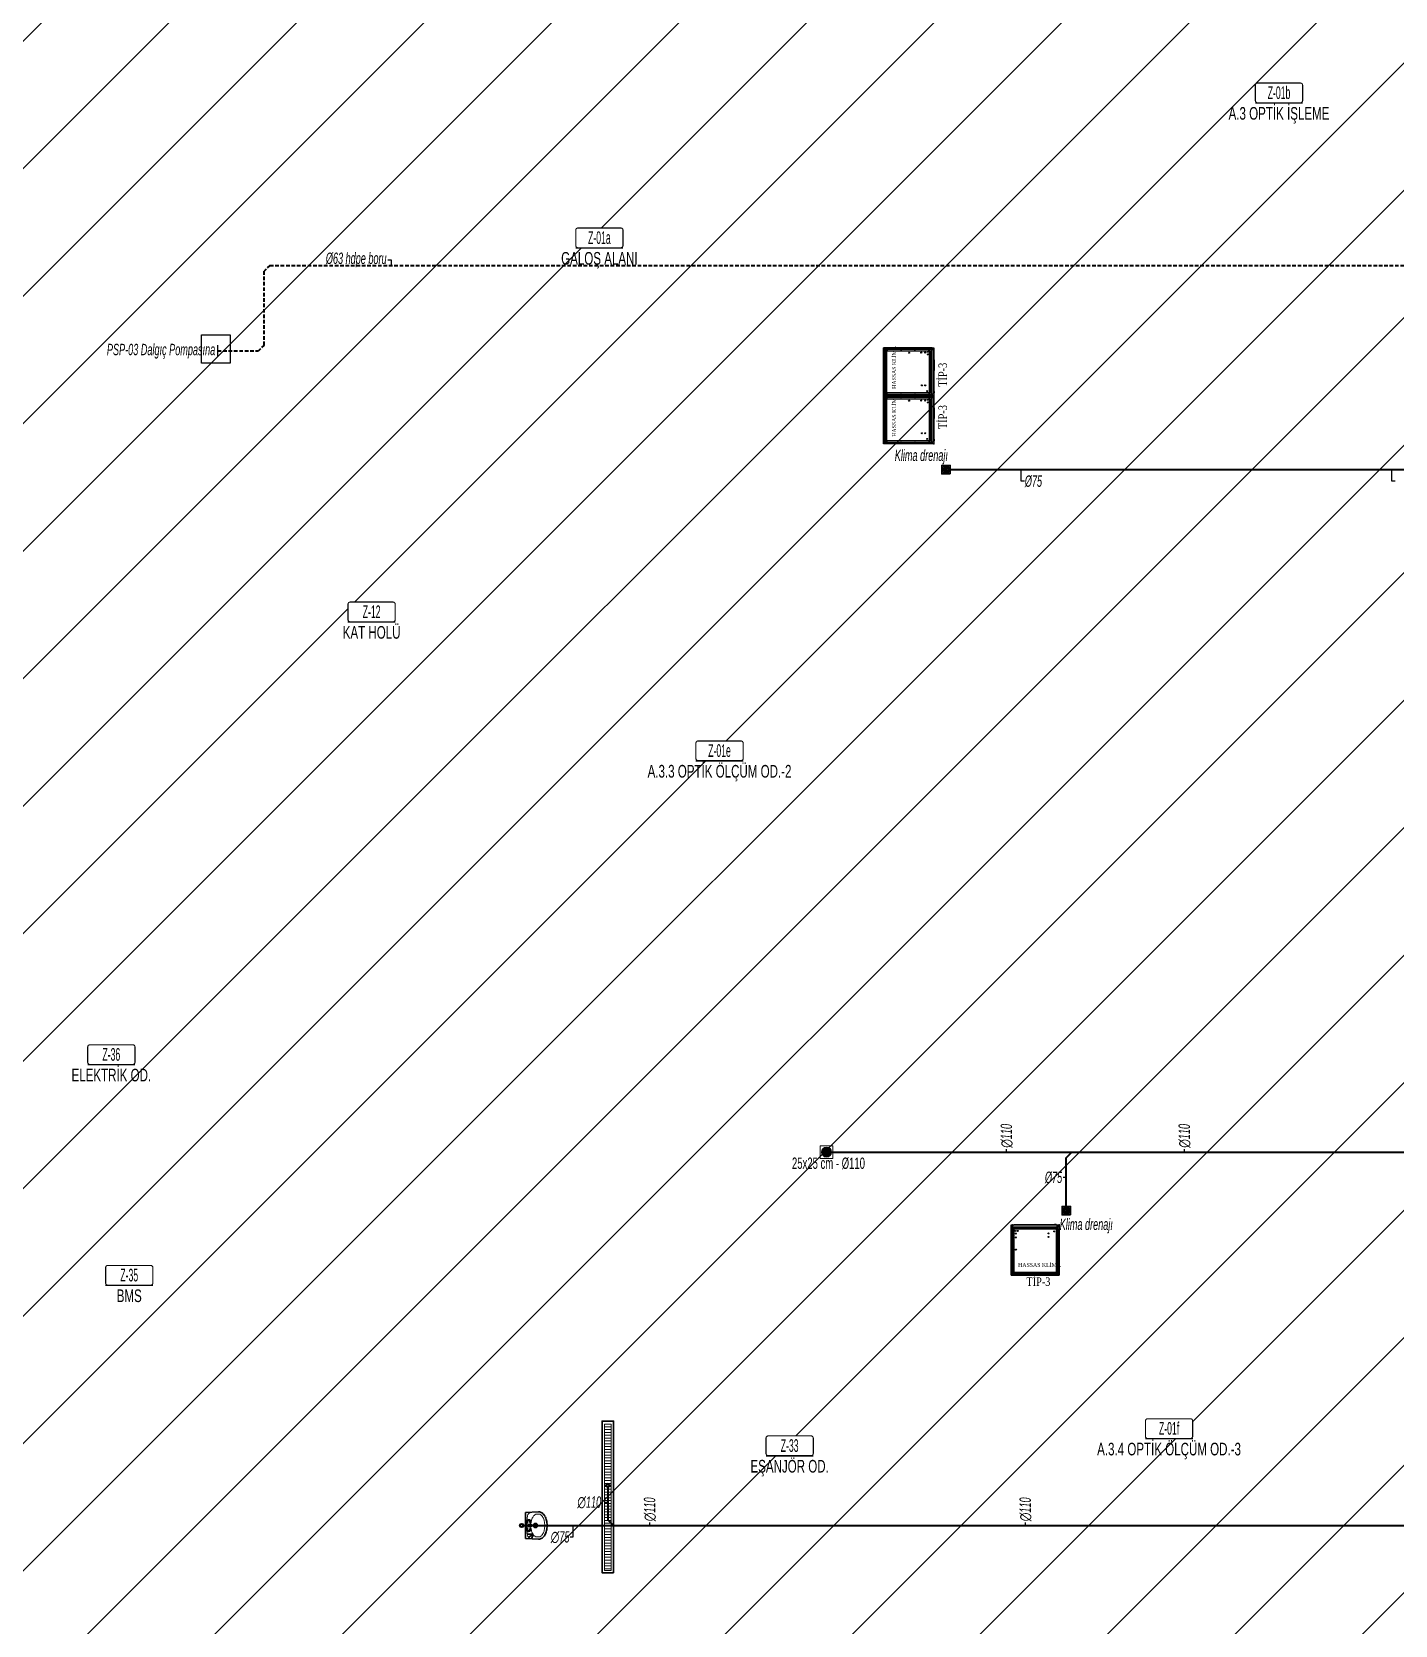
# Model space of a CAD drawing. Header units: centimetres. Extents: x 372964 to 529194, y 28783 to 59011.
# Drawn here: x 493701 to 496101, y 52210 to 55016 of the extents above; entities that cross this region are included whole.
import ezdxf
from ezdxf.enums import TextEntityAlignment as Align
from ezdxf.lldxf.tags import DXFTag

# ---------------------------------------------------------------- set-up
doc = ezdxf.new("R2010")
doc.units = ezdxf.units.CM
doc.linetypes.add('CONTINOUS', pattern=[0])
doc.linetypes.add('DASHED2', pattern=[9.525, 6.35, -3.175])
doc.layers.get('0').update_dxf_attribs({"lineweight": 9})
for name, color, linetype in [('-M-MAHAL-DEBILER', 7, 'Continuous'), ('-M-MAHAL-ETIKET-NOT', 7, 'Continuous'), ('-M-MAHAL-ETIKET-NOTM', 7, 'Continuous'), ('-M-MAHAL-ETK-', 7, 'Continuous'), ('-M-MAHAL-HAVA-DEGISIM', 7, 'Continuous'), ('-M-MAHAL-NO', 7, 'Continuous'), ('-M-MAHAL-NOM', 7, 'Continuous'), ('0-KRCN--DELİK BORU', 4, 'CONTINOUS')]:
    doc.layers.add(name, color=color, linetype=linetype)
for name, color, linetype, lineweight in [('0-KRCN-HVL-SANTRAL', 11, 'Continuous', 30), ('0-KRCN-M_PİSSU', 111, 'Continuous', 5), ('0-KRCN-SHT-IZGARA', 171, 'Continuous', 35), ('0-KRCN-SHT-LAVABO', 171, 'Continuous', 35), ('0-KRCN-SHT-PİSSU-BORU', 220, 'PISSU_LINE50', 40), ('0-KRCN-SHT-SÜZGEÇBANYO', 171, 'Continuous', 35), ('0-KRCN-SHT-YAZI-ÇAP-PİSSU', 41, 'Continuous', 30), ('0-MEK-IST-06CIHAZ', 32, 'Continuous', 30), ('0-MEKANİK İSTERLER', 6, 'Continuous', 25), ('0-MEKANİK NOTLAR', 4, 'Continuous', 25)]:
    doc.layers.add(name, color=color, linetype=linetype, lineweight=lineweight)
doc.styles.add('-M-ISSO-TEXT-TTF', font='ARIALN.TTF')
doc.styles.add('-M-MHLETK-NOT', font='romans.shx', dxfattribs={"width": 0.7})
doc.styles.add('-M-MHLETK-TEXT', font='ARIALN.TTF', dxfattribs={"width": 0.7})
doc.styles.add('MUF', font='isocpeur.ttf')
doc.styles.get("Standard").update_dxf_attribs({"font": 'ISOCP.SHX'})
doc.styles.add('YAZI', font='times.ttf')
doc.styles.add('ÇAP', font='arial.ttf', dxfattribs={"height": 18})
doc.styles.add('ÇAP-2', font='ARIALNBI.TTF')
doc.linetypes.add('PISSU_LINE50', pattern='A,50,-10,["C",MUF,S=10,R=0,X=1,Y=-5],0', length=60)
tags = doc.linetypes.add('PİSSU', pattern='A,1.5,-0.2,[")",Standard,S=0.2,R=0,X=-0.04,Y=-0.1],-0.03', length=1.73).pattern_tags.tags
tags[15:16] = [DXFTag(74, 4), DXFTag(75, 0), DXFTag(340, '0'), DXFTag(46, 1.0), DXFTag(50, 0.0), DXFTag(44, 0.0), DXFTag(45, 0.0)]
tags[4:5] = [DXFTag(74, 4), DXFTag(75, 0), DXFTag(340, '0'), DXFTag(46, 1.0), DXFTag(50, 0.0), DXFTag(44, 0.0), DXFTag(45, 0.0)]

# ---------------------------------------------------------------- blocks, each defined once
blk = doc.blocks.new('M-MHLETK-YNG')
at = {"layer": '-M-MAHAL-ETIKET-NOTM', "color": 3, "style": '-M-ISSO-TEXT-TTF', "width": 0.8, "flags": 8}
blk.add_attdef('MAH-ADI2', text='', height=1.11, dxfattribs=at).set_placement((0, -2.55), align=Align.MIDDLE_CENTER)
at = {"layer": '-M-MAHAL-HAVA-DEGISIM', "style": '-M-MHLETK-NOT', "width": 0.5, "flags": 8}
blk.add_attdef('HAVADEG', text='', height=0.6, dxfattribs=at).set_placement((0, 3.61), align=Align.MIDDLE_CENTER)
blk.add_wipeout([(-2.08, 1.74), (2.08, 1.74), (2.08, 0), (-2.08, 0)]).dxf.layer = '-M-MAHAL-ETK-'
at = {"layer": '-M-MAHAL-ETK-', "color": 0}
for p, q in [((-2.08, 0), (2.08, 0)), ((-1.16, 0), (-1.16, 0))]:
    blk.add_line(p, q, dxfattribs=at)
blk.add_lwpolyline([(-1.88, 1.74, 0.1, 0.1, 0), (1.88, 1.74, 0.1, 0.1, -0.414214), (2.08, 1.54, 0.1, 0.1, 0), (2.08, 0.2, 0.1, 0.1, -0.414214), (1.88, 0, 0.1, 0.1, 0), (-1.88, 0, 0.1, 0.1, -0.414214), (-2.08, 0.2, 0.1, 0.1, 0), (-2.08, 1.54, 0.1, 0.1, -0.414214)], format="xyseb", close=True, dxfattribs=at)
at = {"layer": '-M-MAHAL-DEBILER', "color": 4, "style": '-M-MHLETK-NOT', "width": 0.5, "flags": 8}
blk.add_attdef('DEBIS', text='', height=0.4, dxfattribs=at).set_placement((-2.17, 2.15), align=Align.MIDDLE_CENTER)
at = {"layer": '-M-MAHAL-DEBILER', "color": 191, "style": '-M-MHLETK-NOT', "width": 0.5, "flags": 8}
blk.add_attdef('DEBIR', text='', height=0.4, dxfattribs=at).set_placement((-1.61, 2.15), align=Align.MIDDLE_CENTER)
at = {"layer": '-M-MAHAL-DEBILER', "color": 31, "style": '-M-MHLETK-NOT', "width": 0.5, "flags": 8}
blk.add_attdef('DEBIF', text='', height=0.4, dxfattribs=at).set_placement((1.59, 2.15), align=Align.MIDDLE_CENTER)
at = {"layer": '-M-MAHAL-DEBILER', "color": 1, "style": '-M-MHLETK-NOT', "width": 0.5, "flags": 8}
blk.add_attdef('DEBIE', text='', height=0.4, dxfattribs=at).set_placement((2.32, 2.15), align=Align.MIDDLE_CENTER)
at = {"layer": '-M-MAHAL-ETIKET-NOT', "color": 3}
for tag, height, style, width, flags, p in [('KIS', 0.04, '-M-MHLETK-NOT', 0.5, 9, (-2.59, 1.62)), ('ALAN', 0.04, '-M-MHLETK-NOT', 0.5, 9, (-2.58, 1.56)), ('RH', 0.04, '-M-MHLETK-NOT', 0.5, 9, (-2.39, 1.62)), ('YUKSEKLIK', 0.04, '-M-MHLETK-NOT', 0.5, 9, (-2.32, 1.56)), ('YAZ', 0.04, '-M-MHLETK-NOT', 0.5, 9, (-2.18, 1.62)), ('MAH-ADI', 1.11, '-M-ISSO-TEXT-TTF', 0.8, 8, (0, -0.93))]:
    blk.add_attdef(tag, text='', height=height, dxfattribs=dict(at, style=style, width=width, flags=flags)).set_placement(p, align=Align.MIDDLE_CENTER)
at = {"layer": '-M-MAHAL-ETIKET-NOT', "color": 3, "style": '-M-MHLETK-NOT', "width": 0.5, "flags": 9}
for tag, p, height in [('HL', (-2.62, 1.49), 0.0286), ('KLKTR', (-2.62, 1.42), 0.04), ('HLA', (-2.52, 1.49), 0.0286), ('SHG', (-2.23, 1.49), 0.0286), ('AHU', (-2.23, 1.44), 0.0286), ('LHG', (-2.13, 1.49), 0.0286), ('HG', (-2.04, 1.49), 0.0286), ('HGA', (-1.96, 1.49), 0.0286), ('EF', (-1.96, 1.44), 0.0286), ('RDY-BOY1', (-2.61, 1.37), 0.0286), ('RDY-BOY2', (-2.61, 1.32), 0.0286), ('RDY-BOY3', (-2.61, 1.27), 0.0286), ('RDY-BOY4', (-2.61, 1.22), 0.0286), ('KON-BOY1', (-2.61, 1.14), 0.0286), ('KON-BOY2', (-2.61, 1.09), 0.0286), ('KON-BOY3', (-2.61, 1.04), 0.0286), ('FCU-TIP1', (-2.61, 0.96), 0.0286), ('FCU-TIP2', (-2.61, 0.91), 0.0286), ('FCU-TIP3', (-2.61, 0.86), 0.0286), ('VRV-TIP1', (-2.61, 0.76), 0.0286), ('VRV-TIP2', (-2.61, 0.71), 0.0286), ('FCU-ADET1', (-2.52, 0.96), 0.0286), ('FCU-ADET2', (-2.52, 0.91), 0.0286), ('FCU-ADET3', (-2.52, 0.86), 0.0286), ('VRV-ADET1', (-2.52, 0.76), 0.0286), ('VRV-ADET2', (-2.52, 0.71), 0.0286), ('RDY-TIP1', (-2.5, 1.37), 0.0286), ('RDY-TIP2', (-2.5, 1.32), 0.0286), ('RDY-TIP3', (-2.5, 1.27), 0.0286), ('RDY-TIP4', (-2.5, 1.22), 0.0286), ('KON-TIP1', (-2.5, 1.14), 0.0286), ('KON-TIP2', (-2.5, 1.09), 0.0286), ('KON-TIP3', (-2.5, 1.04), 0.0286), ('FCU-KAP1', (-2.4, 0.96), 0.0286), ('FCU-KAP2', (-2.4, 0.91), 0.0286), ('FCU-KAP3', (-2.4, 0.86), 0.0286), ('VRV-KAP1', (-2.4, 0.76), 0.0286), ('VRV-KAP2', (-2.4, 0.71), 0.0286), ('RDY-ADET1', (-2.39, 1.37), 0.0286), ('RDY-ADET2', (-2.39, 1.32), 0.0286), ('RDY-ADET3', (-2.39, 1.27), 0.0286), ('RDY-ADET4', (-2.39, 1.22), 0.0286), ('KON-ADET1', (-2.39, 1.14), 0.0286), ('KON-ADET2', (-2.39, 1.09), 0.0286), ('KON-ADET3', (-2.39, 1.04), 0.0286), ('FCU-DUY1', (-2.27, 0.96), 0.0286), ('FCU-DUY2', (-2.27, 0.91), 0.0286), ('FCU-DUY3', (-2.27, 0.86), 0.0286), ('VRV-DUY1', (-2.27, 0.76), 0.0286), ('VRV-DUY2', (-2.27, 0.71), 0.0286), ('RDY-ISI1', (-2.27, 1.37), 0.0286), ('RDY-ISI2', (-2.27, 1.32), 0.0286), ('RDY-ISI3', (-2.27, 1.27), 0.0286), ('RDY-ISI4', (-2.27, 1.22), 0.0286), ('KON-ISI1', (-2.27, 1.14), 0.0286), ('KON-ISI2', (-2.27, 1.09), 0.0286), ('KON-ISI3', (-2.27, 1.04), 0.0286), ('FCU-SOG1', (-2.15, 0.96), 0.0286), ('FCU-SOG2', (-2.15, 0.91), 0.0286), ('FCU-SOG3', (-2.15, 0.86), 0.0286), ('VRV-SOG1', (-2.15, 0.76), 0.0286), ('VRV-SOG2', (-2.15, 0.71), 0.0286), ('RDY-BNP1', (-2.1, 1.37), 0.0286), ('RDY-BNP2', (-2.1, 1.32), 0.0286), ('RDY-BNP3', (-2.1, 1.27), 0.0286), ('RDY-BNP4', (-2.1, 1.22), 0.0286), ('KON-BNP1', (-2.1, 1.14), 0.0286), ('KON-BNP2', (-2.1, 1.09), 0.0286), ('KON-BNP3', (-2.1, 1.04), 0.0286), ('FCU-ISI1', (-2.04, 0.96), 0.0286), ('FCU-ISI2', (-2.04, 0.91), 0.0286), ('FCU-ISI3', (-2.04, 0.86), 0.0286), ('VRV-ISI1', (-2.04, 0.76), 0.0286), ('VRV-ISI2', (-2.04, 0.71), 0.0286), ('RDY-BNK1', (-1.96, 1.37), 0.0286), ('RDY-BNK2', (-1.96, 1.32), 0.0286), ('RDY-BNK3', (-1.96, 1.27), 0.0286), ('RDY-BNK4', (-1.96, 1.22), 0.0286), ('KON-BNK1', (-1.96, 1.14), 0.0286), ('KON-BNK2', (-1.96, 1.09), 0.0286), ('KON-BNK3', (-1.96, 1.04), 0.0286), ('FCU-DEBI1', (-1.95, 0.96), 0.0286), ('FCU-DEBI2', (-1.95, 0.91), 0.0286), ('FCU-DEBI3', (-1.95, 0.86), 0.0286), ('VRV-DEBI1', (-1.95, 0.76), 0.0286), ('VRV-DEBI2', (-1.95, 0.71), 0.0286), ('FCU-BNP1', (-1.83, 0.96), 0.0286), ('FCU-BNP2', (-1.83, 0.91), 0.0286), ('FCU-BNP3', (-1.83, 0.86), 0.0286), ('VRV-BNP1', (-1.83, 0.76), 0.0286), ('VRV-BNP2', (-1.83, 0.71), 0.0286), ('FCU-BNK1', (-1.61, 0.96), 0.0286), ('FCU-BNK2', (-1.61, 0.91), 0.0286), ('FCU-BNK3', (-1.61, 0.86), 0.0286), ('VRV-BNK1', (-1.61, 0.76), 0.0286), ('VRV-BNK2', (-1.61, 0.71), 0.0286)]:
    blk.add_attdef(tag, p, '', height=height, dxfattribs=at)
at = {"layer": '-M-MAHAL-HAVA-DEGISIM', "style": '-M-MHLETK-NOT', "width": 0.5, "flags": 8}
blk.add_attdef('HAVA', text='', height=0.6, dxfattribs=at).set_placement((0, 2.4), align=Align.MIDDLE_CENTER)
at = {"layer": '-M-MAHAL-NO', "color": 7, "style": '-M-MHLETK-TEXT', "width": 0.6, "flags": 8}
blk.add_attdef('MAH-NO', text='', height=1.11, dxfattribs=at).set_placement((0, 0.89), align=Align.MIDDLE_CENTER)
at = {"layer": '-M-MAHAL-NOM', "color": 7, "style": '-M-MHLETK-TEXT', "width": 0.6, "flags": 8}
blk.add_attdef('MAH-NOM', text='', height=1.11, dxfattribs=at).set_placement((0, 0.89), align=Align.MIDDLE_CENTER)
blk = doc.blocks.new('0-KRCN-SHT-LAV.YUV.BATARYALI-50')
at = {"layer": '0-KRCN-SHT-LAVABO', "color": 171}
for p, q in [((-22.9, 0), (-24.2, -23.3)), ((22.9, 0), (-22.9, 0)), ((-16.7, -14), (-23.5, -10.9)), ((-16, -13.6), (-20.3, -5.3)), ((-15.1, -13.1), (-15.1, -3.3)), ((24.2, -23.3), (22.9, 0))]:
    blk.add_line(p, q, dxfattribs=at)
at = {"layer": '0-KRCN-SHT-LAVABO', "color": 120, "lineweight": 20}
blk.add_line((-1, -14.9), (1, -14.9), dxfattribs=at)
for points in [[(-3.3, -9.9, 0.033083), (-8.1, -10.6, 0.068688), (-14.3, -12.9, 0.105663), (-18.9, -16.8, 0.165518), (-20.2, -20.6), (-20.2, -23.3, 0.165518), (-18.9, -27.1, 0.105663), (-14.3, -31, 0.068688), (-8.1, -33.3, 0.054871), (0, -34.2, 0.054871), (8.1, -33.3, 0.068688), (14.3, -31, 0.105663), (18.9, -27.1, 0.165518), (20.2, -23.3), (20.2, -20.6, 0.165518), (18.9, -16.8, 0.105663), (14.3, -12.9, 0.068688), (8.1, -10.6, 0.033935), (3.1, -9.8, 0.033935)], [(-2.2, -9, 0.10713), (-5.2, -7.8), (-7.1, -7.4, -1), (-7.1, -4.6), (7.1, -4.6, -1), (7.1, -7.4), (5.2, -7.8, 0.10713), (2.2, -9)]]:
    blk.add_lwpolyline(points, format="xyb", dxfattribs=at)
at = {"layer": '0-KRCN-SHT-LAVABO', "color": 171}
for points in [[(-4.1, -4.6, 3.657854), (-4.4, -7.9, 3.657854)], [(4.4, -7.9, 3.657854), (4.1, -4.6, 3.657854)]]:
    blk.add_lwpolyline(points, format="xyb", dxfattribs=at)
at = {"layer": '0-KRCN-SHT-LAVABO', "color": 120, "lineweight": 20}
for points in [[(-1.4, -15.9), (-1.7, -11.4, 0.074144), (-2.3, -8.6, -1.453961), (2.3, -8.6, 0.074144), (1.7, -11.4), (1.4, -15.9, -1)], [(-1, -14.9, 1), (1, -14.9), (1.5, -8.7, 0.434812), (0.5, -7.7), (-0.5, -7.7, 0.434812), (-1.5, -8.7)]]:
    blk.add_lwpolyline(points, format="xyb", close=True, dxfattribs=at)
at = {"layer": '0-KRCN-SHT-LAVABO', "color": 171}
for centre, radius, start, end in [((-14.1, -23.3), 10.1, 179.9355, 217.5931), ((0, -17.8), 3.75, 122.0423, 57.6242), ((14.1, -23.3), 10.1, 322.4069, 0.0645), ((-7.4, -18.2), 18.6, 217.5931, 241.7197), ((-2.9, -9.9), 28, 241.7197, 257.4371), ((0, 3.3), 41.5, 257.4371, 270), ((0, 3.3), 41.5, 270, 282.5629), ((2.9, -9.9), 28, 282.5629, 298.2803), ((7.4, -18.2), 18.6, 298.2803, 322.4069)]:
    blk.add_arc(centre, radius, start, end, dxfattribs=at)
at = {"layer": '0-KRCN-SHT-LAVABO', "color": 120, "lineweight": 20}
for centre, radius, start, end in [((-14.9, -12), 8.67, 102.8152, 173.0567), ((0, -99.5), 97.4, 90, 99.9599), ((0, -8.2), 2.36, 346.3524, 193.6476), ((0, -7.2), 2.36, 9.8407, 170.1593), ((0, -17.8), 2.25, 132.9351, 46.9246), ((-1.1, -9.8), 0.3, 78.6626, 186.9701), ((0.2, -3.9), 5.71, 257.0186, 267.5183), ((0, -99.5), 97.4, 80.0401, 90), ((-0.2, -3.9), 5.71, 272.4817, 282.9814), ((1.1, -9.8), 0.3, 353.0299, 101.3374), ((14.9, -12), 8.67, 6.9433, 77.1848)]:
    blk.add_arc(centre, radius, start, end, dxfattribs=at)
blk = doc.blocks.new('DİKİŞLİ ÇELİK BORU-DN50')
h = blk.add_hatch(color=256)
edge = h.paths.add_edge_path(flags=17)
edge.add_arc((0, 0), 26.5, 0, 360)
edge = h.paths.add_edge_path()
edge.add_arc((0, 0), 30.1, 0, 360)
at = {"color": 7}
for radius in [30.1, 26.5]:
    blk.add_circle((0, 0), radius, dxfattribs=at)
blk = doc.blocks.new('A$C54E7696C')
at = {"layer": '0-KRCN-M_PİSSU', "color": 41}
for p, q in [((13.3, 7.5), (1.7, 7.5)), ((13.1, 9.1), (1.9, 9.1)), ((13.1, 5.9), (1.9, 5.9)), ((12.4, 4.3), (2.6, 4.3)), ((12.3, 10.7), (2.7, 10.7)), ((10.9, 2.7), (4.1, 2.7)), ((10.7, 12.3), (4.3, 12.3))]:
    blk.add_line(p, q, dxfattribs=at)
at = {"layer": '0-KRCN-M_PİSSU'}
blk.add_lwpolyline([(15, 0), (0, 0), (0, 15), (15, 15)], close=True, dxfattribs=at)
at = {"layer": '0-KRCN-M_PİSSU', "color": 41}
blk.add_circle((7.5, 7.4), 5.83, dxfattribs=at)
blk = doc.blocks.new('*U36')
at = {"layer": '0-KRCN-M_PİSSU', "color": 124}
blk.add_circle((0, 0), 8, dxfattribs=at)
at = {"layer": '0-KRCN-M_PİSSU', "color": 41}
for radius in [6.75, 5.25, 3.75, 2.25, 0.75]:
    blk.add_circle((0, 0), radius, dxfattribs=at)
blk = doc.blocks.new('A$C599c51df')
at = {"layer": '0-KRCN-M_PİSSU', "xscale": 1.493337490610429, "yscale": 1.493337490610429, "zscale": 1.493337490610429}
blk.add_blockref('A$C54E7696C', (0, 0), dxfattribs=at)
at = {"layer": '0-KRCN-M_PİSSU', "xscale": -1, "rotation": 180}
blk.add_blockref('*U36', (11.2, 11.2), dxfattribs=at)
blk = doc.blocks.new('SE2')
at = {"layer": '0-KRCN-HVL-SANTRAL', "color": 7, "linetype": 'Continuous'}
for p, q in [((270.7, 172.9), (270.7, 258.3)), ((270.7, 258.3), (270.9, 258.3)), ((273, 258.5), (270.9, 258.5)), ((270.9, 258.5), (270.9, 258.4)), ((273, 258.4), (270.9, 258.4)), ((270.9, 258.3), (270.9, 258.3)), ((270.9, 258.3), (273, 258.3)), ((270.9, 172.9), (270.9, 258.3)), ((273, 258.3), (273, 254.7)), ((273, 254.7), (273, 254.7)), ((273, 254.7), (273, 254.7)), ((273, 254.7), (273.2, 254.7)), ((273, 176.2), (273, 254.7)), ((273.1, 254.8), (273.1, 258.3)), ((273.1, 254.8), (273.2, 254.8)), ((273.2, 258.3), (273.3, 258.3)), ((273.2, 254.8), (273.2, 258.3)), ((273.2, 256.8), (273.3, 256.8)), ((273.9, 256.3), (273.2, 256.3)), ((352.7, 255.9), (273.2, 255.9)), ((273.2, 254.7), (273.2, 254.8)), ((273.2, 254.7), (273.2, 176.2)), ((275.8, 253.3), (273.2, 253.3)), ((273.3, 256.8), (273.3, 258.3)), ((352.6, 258.3), (273.3, 258.3)), ((273.3, 258.3), (273.3, 256.8)), ((352.6, 256.8), (273.3, 256.8)), ((273.4, 258.5), (352.5, 258.5)), ((273.4, 256.6), (273.4, 256.6)), ((352.5, 256.6), (273.4, 256.6)), ((275.9, 253.3), (273.6, 253.3)), ((273.6, 253.3), (273.6, 177.3)), ((273.9, 256.5), (273.9, 256.6)), ((351.9, 256.5), (273.9, 256.5)), ((273.9, 256.2), (273.9, 256.5)), ((351.9, 256.2), (273.9, 256.2)), ((274.2, 256.6), (274.2, 256.5)), ((274.2, 256.5), (351.6, 256.5)), ((276.1, 254), (275.8, 254)), ((275.8, 254), (275.8, 253.3)), ((275.9, 177.3), (275.9, 253.3)), ((276.1, 253.7), (276.1, 254)), ((276.1, 253.7), (349.7, 253.7)), ((276.1, 253.3), (276.1, 253.7)), ((349.7, 253.3), (276.1, 253.3)), ((349.7, 254), (350, 254)), ((349.7, 253.7), (349.7, 254)), ((349.7, 253.3), (349.7, 253.7)), ((352.3, 253.3), (349.9, 253.3)), ((349.9, 253.3), (349.9, 177.3)), ((350, 254), (350, 253.3)), ((352.7, 253.3), (350, 253.3)), ((351.6, 256.5), (351.6, 256.6)), ((351.9, 256.6), (351.9, 256.5)), ((351.9, 256.2), (351.9, 256.5)), ((352.7, 256.3), (351.9, 256.3)), ((352.3, 177.3), (352.3, 253.3)), ((352.5, 256.6), (352.5, 256.6)), ((352.7, 258.3), (352.6, 258.3)), ((352.6, 258.3), (352.6, 256.8)), ((352.6, 256.8), (352.6, 258.3)), ((352.7, 256.8), (352.6, 256.8)), ((352.7, 254.8), (352.7, 258.3)), ((352.7, 254.7), (352.7, 254.8)), ((352.8, 254.8), (352.7, 254.8)), ((352.9, 254.7), (352.7, 254.7)), ((352.7, 254.7), (352.7, 176.2)), ((354.9, 258.3), (352.8, 258.3)), ((352.8, 258.3), (352.8, 254.7)), ((352.8, 254.8), (352.8, 258.3)), ((352.9, 254.7), (352.8, 254.7)), ((352.9, 258.5), (354.9, 258.5)), ((352.9, 258.4), (354.9, 258.4)), ((352.9, 254.7), (352.9, 254.7)), ((352.9, 176.2), (352.9, 254.7)), ((354.9, 258.5), (354.9, 258.4)), ((354.9, 172.9), (354.9, 258.3)), ((354.9, 258.3), (354.9, 258.3)), ((355.1, 258.3), (354.9, 258.3)), ((355.1, 172.9), (355.1, 258.3)), ((270.7, 172.9), (270.9, 172.9)), ((270.9, 172.8), (270.9, 172.9)), ((270.9, 172.8), (272.7, 172.8)), ((270.9, 172.7), (270.9, 172.8)), ((272.8, 172.8), (270.9, 172.8)), ((270.9, 172.7), (272.7, 172.7)), ((272.8, 174.5), (272.8, 172.8)), ((273.2, 174.5), (272.8, 174.5)), ((272.8, 174.4), (273.8, 174.3)), ((273, 174.3), (272.8, 174.3)), ((273.7, 174.3), (272.8, 174.3)), ((272.8, 172.9), (272.8, 174.1)), ((272.9, 172.9), (272.9, 174.1)), ((273, 176.2), (273.2, 176.2)), ((273, 176.2), (273, 176.2)), ((273.2, 176.2), (273, 176.2)), ((273, 174.3), (273.6, 174.3)), ((273, 174.2), (273.6, 174.2)), ((273.2, 177.3), (275.8, 177.3)), ((273.2, 176.2), (273.2, 176.2)), ((273.2, 176.2), (273.2, 174.5)), ((273.2, 174.8), (274, 174.7)), ((273.2, 173.5), (273.2, 171.9)), ((273.3, 173.5), (273.3, 171.9)), ((273.3, 171.8), (275.3, 169.5)), ((274, 173.7), (273.4, 173.7)), ((274, 173.6), (273.4, 173.6)), ((274.2, 173.5), (273.4, 173.5)), ((273.4, 173.5), (273.4, 171.9)), ((273.4, 171.9), (275.4, 169.6)), ((273.4, 171.9), (275.4, 169.7)), ((273.5, 173.8), (273.5, 173.7)), ((352.3, 173.8), (273.5, 173.8)), ((273.6, 177.3), (275.9, 177.3)), ((273.7, 174.3), (273.6, 174.3)), ((273.6, 174.3), (273.6, 174.2)), ((273.8, 173.5), (274, 173.5)), ((274, 174.7), (273.9, 174.4)), ((274, 174.7), (274.2, 174.7)), ((274, 173.6), (274, 173.7)), ((274, 173.7), (274.2, 173.7)), ((274, 173.5), (274, 173.6)), ((274.1, 173.5), (274.1, 173.6)), ((274.2, 173.6), (274.1, 173.6)), ((274.2, 174.7), (352.7, 174.7)), ((274.2, 174.7), (275, 174.7)), ((274.2, 174.7), (274.2, 174.5)), ((351.7, 174.5), (274.2, 174.5)), ((274.2, 174.5), (274.2, 174.5)), ((274.2, 173.7), (351.7, 173.7)), ((274.2, 173.7), (274.2, 173.5)), ((274.2, 173.5), (274.2, 173.5)), ((274.2, 173.5), (274.2, 173.5)), ((274.2, 173.5), (274.2, 173.5)), ((351.7, 173.5), (274.2, 173.5)), ((275, 174.5), (275, 174.7)), ((275.4, 174.5), (275.5, 174.5)), ((275.4, 169.7), (275.5, 169.7)), ((275.5, 169.7), (275.5, 169.7)), ((275.5, 169.7), (350.4, 169.7)), ((275.5, 169.7), (275.5, 169.5)), ((275.5, 169.6), (275.5, 169.6)), ((275.5, 169.6), (275.5, 169.5)), ((275.5, 169.5), (275.5, 169.5)), ((350.4, 169.5), (275.5, 169.5)), ((275.8, 176.6), (275.8, 177.3)), ((276.1, 176.6), (275.8, 176.6)), ((275.8, 169.5), (275.8, 169.3)), ((278.6, 169.3), (275.8, 169.3)), ((275.8, 169.3), (278.6, 169.3)), ((275.8, 169.3), (276.1, 169)), ((276.1, 177.3), (349.7, 177.3)), ((276.1, 177.3), (276.1, 176.9)), ((276.1, 176.9), (276.1, 176.6)), ((349.7, 176.9), (276.1, 176.9)), ((278.3, 169), (276.1, 169)), ((276.2, 169), (278.3, 169)), ((278.3, 169), (278.6, 169.3)), ((278.6, 169.3), (278.6, 169.5)), ((315.3, 169.5), (315.3, 169)), ((315.9, 169), (315.3, 169)), ((315.9, 169), (315.9, 169.5)), ((333.4, 169), (315.9, 169)), ((333.4, 169.5), (333.4, 169)), ((334, 169), (333.4, 169)), ((334, 169), (334, 169.5)), ((349.7, 177.3), (349.7, 176.9)), ((349.7, 176.9), (349.7, 176.6)), ((349.7, 176.6), (350, 176.6)), ((349.9, 177.3), (352.3, 177.3)), ((350, 177.3), (352.7, 177.3)), ((350, 176.6), (350, 177.3)), ((350.4, 169.7), (350.4, 169.5)), ((350.4, 169.7), (350.4, 169.7)), ((350.4, 169.7), (350.5, 169.7)), ((350.4, 169.6), (350.4, 169.5)), ((350.4, 169.6), (350.4, 169.6)), ((350.4, 169.5), (350.4, 169.5)), ((350.5, 169.6), (352.5, 171.9)), ((350.5, 169.7), (352.5, 171.9)), ((350.5, 169.5), (352.6, 171.8)), ((351, 170.2), (351, 170.3)), ((351.7, 169.6), (351.1, 170.2)), ((351.2, 170.3), (351.4, 170.1)), ((352.4, 169.6), (351.4, 170.5)), ((351.4, 170.1), (351.6, 170.3)), ((351.7, 173.5), (351.7, 173.7)), ((351.7, 173.7), (351.8, 173.7)), ((351.7, 173.5), (351.7, 173.6)), ((351.7, 173.6), (351.7, 173.6)), ((352.5, 173.5), (351.7, 173.5)), ((351.7, 173.5), (351.7, 173.5)), ((351.7, 173.5), (351.7, 173.5)), ((351.7, 173.5), (351.7, 173.5)), ((352, 169.9), (351.7, 169.6)), ((351.7, 169.6), (352, 169.9)), ((351.7, 169.6), (351.7, 169.6)), ((352.4, 173.7), (351.8, 173.7)), ((351.8, 173.6), (351.8, 173.7)), ((352.4, 173.6), (351.8, 173.6)), ((351.8, 173.5), (351.8, 173.6)), ((351.8, 173.5), (352, 173.5)), ((352, 171.3), (351.9, 171.3)), ((352, 171.3), (352, 171.3)), ((352.1, 174.3), (352.2, 174.3)), ((352.2, 174.3), (352.2, 174.2)), ((352.2, 174.3), (352.8, 174.3)), ((352.2, 174.2), (352.8, 174.2)), ((352.3, 173.8), (352.3, 173.7)), ((352.4, 171.6), (352.6, 171.4)), ((352.5, 171.9), (352.5, 173.5)), ((352.5, 171.9), (352.5, 173.5)), ((352.6, 171.9), (352.6, 173.5)), ((352.6, 171.4), (353.5, 172.5)), ((352.7, 176.2), (352.7, 176.2)), ((352.9, 176.2), (352.7, 176.2)), ((352.7, 176.2), (352.7, 174.5)), ((352.7, 176.2), (352.9, 176.2)), ((352.7, 174.5), (352.7, 174.3)), ((352.7, 174.5), (353.1, 174.5)), ((352.9, 176.2), (352.9, 176.2)), ((352.9, 172.9), (352.9, 174.1)), ((353.4, 170.2), (352.9, 169.6)), ((353, 172.9), (353, 174.1)), ((353, 172.7), (353.1, 172.7)), ((353, 172), (353, 172.7)), ((353.1, 174.5), (353.1, 172.8)), ((353.1, 172.8), (354.9, 172.8)), ((354.9, 172.8), (353.1, 172.8)), ((354.9, 172.7), (353.1, 172.7)), ((353.1, 172.7), (353.1, 172.1)), ((353.4, 170.7), (353.6, 170.9)), ((354, 172.5), (354.6, 172)), ((354.6, 171.5), (354.1, 170.9)), ((354.2, 170.9), (354.1, 170.9)), ((354.2, 171), (354.2, 170.9)), ((354.5, 172.7), (354.5, 172)), ((354.5, 172.7), (354.5, 172)), ((354.5, 172.1), (354.5, 172.7)), ((354.5, 171.4), (354.5, 171.3)), ((354.5, 171.4), (354.5, 171.3)), ((354.5, 171.3), (354.5, 171.3)), ((354.5, 171.3), (354.5, 171.3)), ((354.5, 171.3), (354.5, 171.3)), ((354.9, 172.8), (354.9, 172.9)), ((355.1, 172.9), (354.9, 172.9)), ((354.9, 172.7), (354.9, 172.8))]:
    blk.add_line(p, q, dxfattribs=at)
blk.add_lwpolyline([(270.7, 258.5), (355.1, 258.5), (355.1, 169.5), (270.7, 169.5)], close=True, dxfattribs=at)
for centre, radius in [((274, 251.9), 0.35), ((274, 227.5), 0.35), ((351.8, 251.9), 0.35), ((351.8, 227.5), 0.35), ((274, 203.1), 0.35), ((346.6, 213.3), 0.9), ((351.8, 203.1), 0.35), ((274, 178.7), 0.35), ((279.2, 181.3), 0.9), ((289.2, 190.8), 0.9), ((289.2, 184.8), 0.9), ((343.6, 180.4), 0.9), ((346.8, 191.8), 0.9), ((346.8, 185), 0.9), ((348.3, 180.4), 0.9), ((351.8, 178.7), 0.35)]:
    blk.add_circle(centre, radius, dxfattribs=at)
for centre, radius, start, end in [((270.9, 258.3), 0.2, 90, 180), ((270.9, 258.3), 0.1, 90, 180), ((273, 258.3), 0.2, 0, 90), ((273, 258.3), 0.1, 0, 90), ((273.4, 258.3), 0.2, 90, 180), ((273.4, 256.8), 0.2, 180, 270), ((273.4, 258.3), 0.1, 157.5, 180), ((352.5, 258.3), 0.2, 0, 90), ((352.5, 256.8), 0.2, 270, 0), ((352.5, 258.3), 0.1, 0, 32.8923), ((352.9, 258.3), 0.2, 90, 180), ((352.9, 258.3), 0.1, 90, 180), ((354.9, 258.3), 0.2, 0, 90), ((354.9, 258.3), 0.1, 0, 90), ((270.9, 172.9), 0.2, 180, 270), ((270.9, 172.9), 0.1, 180, 270), ((272.7, 172.9), 0.2, 270, 0), ((272.7, 172.9), 0.1, 270, 0), ((273, 174.1), 0.2, 90, 180), ((273, 174.1), 0.1, 90, 180), ((273.4, 173.5), 0.2, 90, 180), ((273.4, 171.9), 0.2, 180, 222), ((273.4, 173.5), 0.1, 90, 180), ((273.4, 171.9), 0.1, 180, 222), ((274.2, 173.8), 0.65, 90, 180), ((273.8, 173.3), 0.2, 90, 112.3795), ((274, 173.6), 0.1, 0, 90), ((275, 174), 0.7, 50.2113, 90), ((275.5, 169.7), 0.2, 222, 270), ((275.5, 169.7), 0.1, 222, 270), ((275, 174), 0.7, 45.9033, 50.2113), ((275.9, 169.3), 0.05, 180, 225), ((276.2, 169), 0.05, 225, 270), ((278.3, 169), 0.05, 270, 315), ((278.6, 169.3), 0.05, 315, 0), ((350.4, 169.7), 0.1, 270, 318), ((350.4, 169.7), 0.2, 270, 318), ((351.7, 173.8), 0.65, 0, 90), ((351.8, 173.6), 0.1, 90, 180), ((352, 173.3), 0.2, 67.6205, 90), ((352.4, 173.5), 0.2, 0, 90), ((352.4, 173.5), 0.1, 0, 90), ((352.7, 169.9), 0.381, 228, 318), ((352.4, 171.9), 0.1, 318, 0), ((352.4, 171.9), 0.2, 318, 0), ((352.8, 174.1), 0.2, 0, 90), ((352.8, 174.1), 0.1, 0, 90), ((353.1, 172.9), 0.2, 180, 270), ((353.1, 172.9), 0.1, 180, 270), ((353.2, 170.4), 0.381, 318, 48), ((353.8, 172.2), 0.381, 48, 138), ((353.8, 171.2), 0.381, 228, 318), ((354.2, 171.3), 0.38, 270, 0), ((354.2, 171.3), 0.3, 275.5701, 0), ((354.2, 171.3), 0.38, 270, 0), ((354.3, 171.7), 0.381, 318, 48), ((354.9, 172.9), 0.1, 270, 0), ((354.9, 172.9), 0.2, 270, 0)]:
    blk.add_arc(centre, radius, start, end, dxfattribs=at)
for centre, major_axis, start_param, end_param in [((273.4, 256.8), (0, 0.2), 1.570796, 3.141593), ((352.5, 256.8), (0, -0.2), 0, 1.570796)]:
    blk.add_ellipse(centre, major_axis=major_axis, ratio=0.5, start_param=start_param, end_param=end_param, dxfattribs=at)
for points in [[(273.4, 258.5), (273.4, 258.5), (273.4, 258.5), (273.3, 258.4), (273.3, 258.4), (273.3, 258.4), (273.3, 258.4), (273.3, 258.3), (273.3, 258.3), (273.3, 258.3)], [(352.6, 258.3), (352.6, 258.3), (352.6, 258.3), (352.5, 258.4), (352.5, 258.4), (352.5, 258.4), (352.5, 258.4), (352.5, 258.5), (352.5, 258.5), (352.5, 258.5)]]:
    blk.add_open_spline(points, degree=3, knots=[0, 0, 0, 0, 0.25, 0.25, 0.5, 0.5, 0.75, 0.75, 1, 1, 1, 1], dxfattribs=at)
blk.add_point((270.7, 169.5), dxfattribs=at)
blk = doc.blocks.new('0-MEK-SHT-SÜZGEÇ BANYO-1')
at = {"layer": '0-KRCN-SHT-SÜZGEÇBANYO', "color": 120, "lineweight": 20}
for p, q in [((-5, -4.5), (5, -4.5)), ((-5, -6.5), (5, -6.5)), ((-5, -8.5), (5, -8.5)), ((-5, -10.5), (5, -10.5))]:
    blk.add_line(p, q, dxfattribs=at)
at = {"layer": '0-KRCN-SHT-SÜZGEÇBANYO'}
blk.add_lwpolyline([(-7.5, 0), (7.5, 0), (7.5, -15), (-7.5, -15)], close=True, dxfattribs=at)
at = {"layer": '0-KRCN-SHT-SÜZGEÇBANYO', "color": 120, "lineweight": 20}
blk.add_lwpolyline([(-5, -2.5), (5, -2.5), (5, -12.5), (-5, -12.5)], close=True, dxfattribs=at)
at = {"layer": '0-KRCN-SHT-SÜZGEÇBANYO'}
blk.add_circle((0, -7.5), 3.5, dxfattribs=at)

msp = doc.modelspace()

# ---------------------------------------------------------------- hatches: boundary and pattern name
h = msp.add_hatch()
h.set_pattern_fill('ANSI31', color=8, scale=50, style=0)
h.paths.add_polyline_path([(475400, 51640), (498580, 51640), (498580, 57840), (475400, 57840)])
at = {"layer": '0-KRCN-SHT-IZGARA', "lineweight": 20}
h = msp.add_hatch(dxfattribs=at)
h.set_pattern_fill('LINE', color=120, scale=40, angle=360, style=0)
h.set_pattern_definition([(360, (494812.094, 53399.7235), (1e-15, 5), [])])
h.paths.add_polyline_path([(494720.968, 52563.976), (494708.968, 52563.976), (494708.968, 52306.588), (494720.968, 52306.588)])

# ---------------------------------------------------------------- linework, layer by layer
at = {"layer": '0-KRCN-SHT-IZGARA'}
msp.add_lwpolyline([(494724.968, 52302.588), (494724.968, 52569.752), (494704.968, 52569.752), (494704.968, 52302.588), (494724.968, 52302.588)], dxfattribs=at)
at = {"layer": '0-KRCN-SHT-IZGARA', "color": 120, "lineweight": 20}
msp.add_lwpolyline([(494720.968, 52306.588), (494720.968, 52563.976), (494708.968, 52563.976), (494708.968, 52306.588)], close=True, dxfattribs=at)
at = {"layer": '0-KRCN-SHT-PİSSU-BORU', "color": 1, "linetype": 'DASHED2'}
for p, q in [((494119.883, 54604.685), (494109.883, 54594.685)), ((494109.883, 54464.439), (494109.883, 54594.685)), ((494109.883, 54464.439), (494099.883, 54454.439)), ((494028.069, 54454.439), (494099.883, 54454.439))]:
    msp.add_line(p, q, dxfattribs=at)
at = {"layer": '0-KRCN-SHT-PİSSU-BORU'}
for p, q in [((495313.979, 54245.447), (496521.551, 54245.447)), ((495100.084, 53043.401), (496521.551, 53043.401)), ((495522.246, 53033.401), (495532.246, 53043.401)), ((495522.246, 52943.563), (495522.246, 53033.401)), ((494714.968, 52456.423), (494714.968, 52395.73)), ((494563.335, 52385.73), (496521.551, 52385.73)), ((494724.968, 52385.73), (494714.968, 52395.73))]:
    msp.add_line(p, q, dxfattribs=at)
for centre in [(494714.968, 52456.423), (494714.968, 52456.423), (494563.335, 52385.73)]:
    msp.add_circle(centre, 3, dxfattribs=at)
at = {"layer": '0-KRCN-SHT-YAZI-ÇAP-PİSSU', "linetype": 'Continuous'}
for p, q in [((494327.532, 54614.808), (494333.417, 54614.808)), ((494333.417, 54614.808), (494333.417, 54604.685)), ((495443.01, 54224.836), (495443.01, 54245.447)), ((496095.66, 54224.836), (496095.66, 54245.447)), ((495448.356, 54224.836), (495443.01, 54224.836)), ((496101.007, 54224.836), (496095.66, 54224.836)), ((495416.585, 53048.748), (495416.585, 53043.401)), ((495729.758, 53048.748), (495729.758, 53043.401)), ((495516.899, 52998.876), (495522.246, 52998.876)), ((494709.621, 52427.087), (494714.968, 52427.087)), ((494654.196, 52365.814), (494654.196, 52385.73)), ((494788.469, 52391.076), (494788.469, 52385.73)), ((495449.746, 52391.076), (495449.746, 52385.73)), ((494648.85, 52365.814), (494654.196, 52365.814))]:
    msp.add_line(p, q, dxfattribs=at)
at = {"layer": '0-KRCN-SHT-YAZI-ÇAP-PİSSU', "color": 3, "linetype": 'Continuous'}
msp.add_line((494028.069, 54444.439), (494028.069, 54464.439), dxfattribs=at)
at = {"layer": '0-MEK-IST-06CIHAZ'}
msp.add_lwpolyline([(493999.746, 54482.563), (494049.746, 54482.563), (494049.746, 54432.563), (493999.746, 54432.563)], close=True, dxfattribs=at)

# ---------------------------------------------------------------- block references
at = {"layer": '0-KRCN--DELİK BORU', "xscale": -0.1000000000058208, "yscale": 0.1000000000058208, "zscale": 0.1000000000058208, "rotation": 89.99999999999991}
for p in [(494714.968, 52456.423), (494714.968, 52456.423), (494563.335, 52385.73), (494563.335, 52385.73)]:
    msp.add_blockref('DİKİŞLİ ÇELİK BORU-DN50', p, dxfattribs=at)
at = {"layer": '0-KRCN-M_PİSSU', "linetype": 'PİSSU'}
msp.add_blockref('A$C599c51df', (495088.884, 53032.201), dxfattribs=at)
at = {"layer": '0-KRCN-SHT-LAVABO', "rotation": 90.00000000000004}
msp.add_blockref('0-KRCN-SHT-LAV.YUV.BATARYALI-50', (494569.746, 52385.74), dxfattribs=at)
at = {"layer": '0-KRCN-SHT-SÜZGEÇBANYO', "xscale": -1, "rotation": 270}
for p in [(495318, 54245.063), (495529.746, 52940.063)]:
    msp.add_blockref('0-MEK-SHT-SÜZGEÇ BANYO-1', p, dxfattribs=at)
at = {"layer": '0-MEKANİK İSTERLER', "color": 4}
for p, rotation in [((495458.718, 54104.333), 89.99999999999999), ((495458.718, 54019.933), 89.99999999999999), ((495780.155, 53084.835), 180)]:
    msp.add_blockref('SE2', p, dxfattribs=dict(at, rotation=rotation))

# ---------------------------------------------------------------- texts
at = {"layer": '0-KRCN-M_PİSSU', "style": 'ÇAP', "width": 0.6}
msp.add_text('25x25 cm - Ø110', height=20, dxfattribs=at).set_placement((495103.474, 53013.769, -0.458), align=Align.CENTER)
at = {"layer": '0-KRCN-SHT-YAZI-ÇAP-PİSSU', "linetype": 'Continuous', "style": 'ÇAP-2', "width": 0.7}
for s, p in [('%%C63 hdpe boru', (494325.48, 54617.284)), ('%%C75', (495479.512, 54224.882)), ('%%C75', (495514.904, 52998.922)), ('∅110', (494703.237, 52427.041)), ('∅75', (494647.465, 52365.767))]:
    msp.add_text(s, height=20, dxfattribs=at).set_placement(p, align=Align.MIDDLE_RIGHT)
at = {"layer": '0-KRCN-SHT-YAZI-ÇAP-PİSSU', "color": 3, "linetype": 'Continuous', "style": 'ÇAP-2', "width": 0.7}
msp.add_text('PSP-03 Dalgıç Pompasına', height=20, dxfattribs=at).set_placement((494023.693, 54456.645), align=Align.MIDDLE_RIGHT)
at = {"layer": '0-KRCN-SHT-YAZI-ÇAP-PİSSU', "linetype": 'Continuous', "style": 'ÇAP-2', "width": 0.7}
for p in [(495220.24, 54260.342), (495510.639, 52906.269)]:
    msp.add_text('Klima drenajı', height=20, dxfattribs=at).set_placement(p)
for p in [(495416.631, 53092.896), (495729.804, 53092.896), (494788.515, 52435.225), (495449.792, 52435.225)]:
    msp.add_text('∅110', height=20, rotation=90, dxfattribs=at).set_placement(p, align=Align.MIDDLE_RIGHT)
at = {"layer": '0-MEKANİK NOTLAR', "style": 'YAZI', "width": 0.8}
for s, height, p in [('HASSAS KLİMA', 7, (495222.547, 54387.369)), ('TİP-3', 15, (495312.093, 54391.057)), ('HASSAS KLİMA', 7, (495222.547, 54302.969)), ('TİP-3', 15, (495312.093, 54316.575))]:
    msp.add_text(s, height=height, rotation=90, dxfattribs=at).set_placement(p)
for s, height, p in [('HASSAS KLİMA', 7, (495437.332, 52841.026)), ('TİP-3', 15, (495451.894, 52807.703))]:
    msp.add_text(s, height=height, dxfattribs=at).set_placement(p)

# ---------------------------------------------------------------- next in the draw order: block references
at = {"layer": '-M-MAHAL-ETK-', "xscale": 20, "yscale": 20, "zscale": 20}
for p, values in [((495896.741, 54891.084), {'MAH-NO': 'Z-01b', 'MAH-ADI': 'A.3 OPTİK İŞLEME'}), ((494700.086, 54635.825), {'MAH-NO': 'Z-01a', 'MAH-ADI': 'GALOŞ ALANI'}), ((494299.081, 53977.116), {'MAH-NO': 'Z-12', 'MAH-ADI': 'KAT HOLÜ'}), ((494911.639, 53732.563), {'MAH-NO': 'Z-01e', 'MAH-ADI': 'A.3.3 OPTİK ÖLÇÜM OD.-2'}), ((493840.793, 53197.563), {'MAH-NO': 'Z-36', 'MAH-ADI': 'ELEKTRİK OD.'}), ((493872.327, 52808.959), {'MAH-NO': 'Z-35', 'MAH-ADI': 'BMS'}), ((495703.14, 52538.967), {'MAH-NO': 'Z-01f', 'MAH-ADI': 'A.3.4 OPTİK ÖLÇÜM OD.-3'}), ((495035.11, 52508.724), {'MAH-NO': 'Z-33', 'MAH-ADI': 'EŞANJÖR OD.'})]:
    msp.add_blockref('M-MHLETK-YNG', p, dxfattribs=at).add_auto_attribs(values)

# ---------------------------------------------------------------- next in the draw order: linework, layer by layer
at = {"layer": '0-KRCN-SHT-PİSSU-BORU', "color": 1, "linetype": 'DASHED2'}
msp.add_line((494119.883, 54604.685), (498360.106, 54604.685), dxfattribs=at)

doc.saveas('drawing.dxf')
